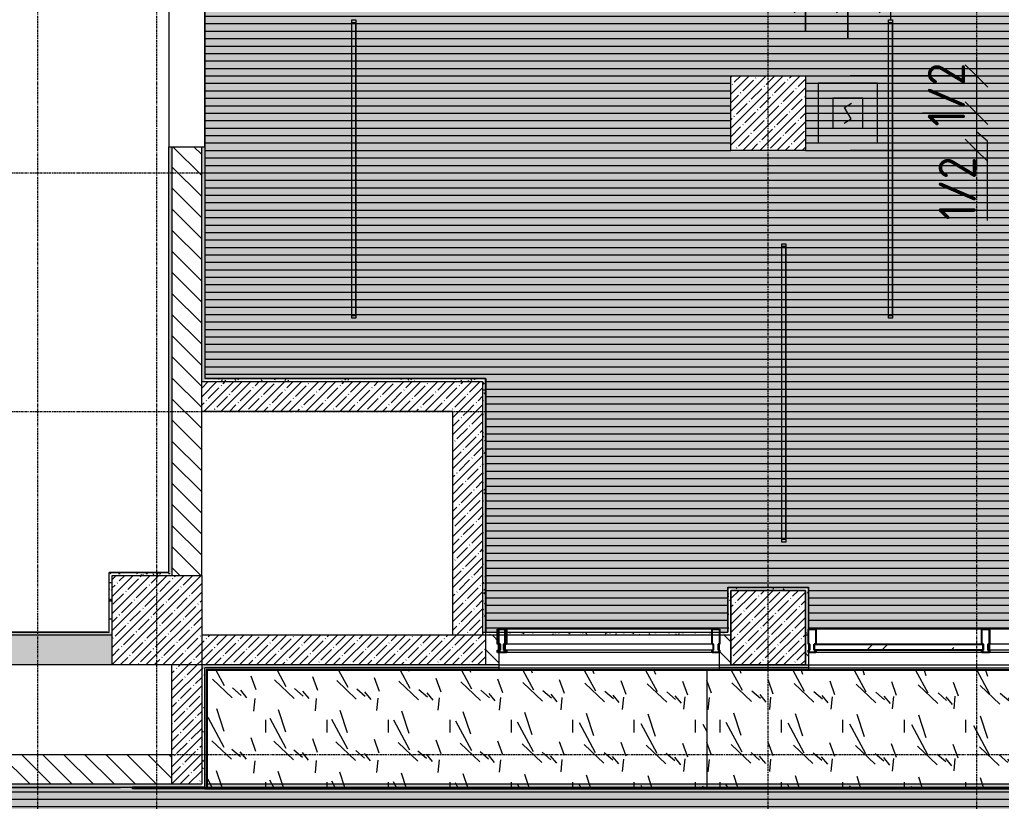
# Model space of a CAD drawing. Header units: millimetres. Extents: x 34897 to 231692, y -8553 to 29000.
# Drawn here: x 65539 to 72125, y 10786 to 16027 of the extents above; entities that cross this region are included whole.
import ezdxf

# ---------------------------------------------------------------- set-up
doc = ezdxf.new("R2010")
doc.units = ezdxf.units.MM
doc.linetypes.add('Осевая', pattern=[31.75, 6.35, -4.7625, 15.875, -4.7625])
for name, color, linetype, lineweight in [('A-ANNO-DIMS', 7, 'Continuous', 9), ('A-ANNO-DIMS-100', 7, 'Continuous', 9), ('A-CLNG-PATT', 7, 'Continuous', 9), ('A-GLAZ-CURT', 7, 'Continuous', 9), ('A-GLAZ-CURT-1', 7, 'Continuous', 25), ('A-GLAZ-CWMG', 7, 'Continuous', 9), ('A-GLAZ-CWMG-1', 7, 'Continuous', 25), ('A-WALL', 7, 'Continuous', 9), ('I-WALL', 7, 'Continuous', 9), ('Q-SPCQ', 7, 'Continuous', 9), ('S-COLS', 7, 'Continuous', 9), ('Оси-2', 7, 'Осевая', 9)]:
    doc.layers.add(name, color=color, linetype=linetype, lineweight=lineweight)
for name, color, linetype, lineweight, true_color in [('A-CLNG-1', 7, 'Continuous', 9, 0xeaeaea), ('A-WALL-1', 7, 'Continuous', 9, 0x3c3c3c), ('A-WALL-FNSH-1', 7, 'Continuous', 9, 0x3c3c3c), ('E-LITE-EQPM-1', 7, 'Continuous', 9, 0xff8080), ('I-WALL-1', 7, 'Continuous', 9, 0x535353), ('Q-SPCQ-4', 1, 'Continuous', 9, 0xff0000), ('S-COLS-1', 9, 'Continuous', 9, 0x808080), ('S-COLS-2', 7, 'Continuous', 9, 0x3c3c3c)]:
    doc.layers.add(name, color=color, linetype=linetype, lineweight=lineweight, true_color=true_color)
doc.layers.add('A-CLNG-PATT-1', color=7, linetype='Continuous', lineweight=9, transparency=1)
doc.styles.add('ISOCPEUR', font='isocpeur.ttf', dxfattribs={"width": 0.9, "height": 250})
doc.dimstyles.new('ISO-2_5_0_9К_БОЛЬШОЙ', dxfattribs={"dimscale": 304.8, "dimtxt": 248.995294, "dimasz": 0.492126, "dimexe": 0.393701, "dimexo": 0.984252, "dimgap": 0, "dimtad": 1, "dimdec": 0, "dimrnd": 10, "dimzin": 0, "dimdsep": 46, "dimtxsty": 'ISOCPEUR', "dimblk1": 'OBLIQUE', "dimblk2": 'OBLIQUE', "dimsah": 1, "dimcen": 0.09, "dimdle": 0.393701, "dimazin": 0, "dimtfac": 1, "dimtdec": 4, "dimtix": 1, "dimtmove": 0, "dimatfit": 3, "dimfxl": 1, "dimtvp": 1, "dimtolj": 1, "dimtzin": 0, "dimarcsym": 2})
doc.dimstyles.new('ISO-2_5_0_9К_БОЛЬШОЙ_1', dxfattribs={"dimscale": 304.8, "dimtxt": 248.995294, "dimasz": 0.492126, "dimexe": 0.393701, "dimexo": 0.984252, "dimgap": 0, "dimtad": 1, "dimdec": 0, "dimrnd": 10, "dimzin": 0, "dimdsep": 46, "dimtxsty": 'ISOCPEUR', "dimblk1": 'OBLIQUE', "dimblk2": 'OBLIQUE', "dimsah": 1, "dimcen": 0.09, "dimdle": 0.393701, "dimazin": 0, "dimtfac": 1, "dimtdec": 4, "dimtix": 1, "dimtmove": 1, "dimatfit": 3, "dimfxl": 1, "dimtvp": 1, "dimtolj": 1, "dimtzin": 0, "dimarcsym": 2})
doc.dimstyles.new('ISO-2_5_0_9К_БОЛЬШОЙ_2', dxfattribs={"dimscale": 304.8, "dimtxt": 248.995294, "dimasz": 0.492126, "dimexe": 0.393701, "dimexo": 0.984252, "dimgap": 0, "dimtad": 1, "dimdec": 0, "dimrnd": 10, "dimzin": 0, "dimdsep": 46, "dimtxsty": 'ISOCPEUR', "dimblk1": 'OBLIQUE', "dimblk2": 'OBLIQUE', "dimsah": 1, "dimcen": 0.09, "dimdle": 0.393701, "dimazin": 0, "dimtfac": 1, "dimtdec": 4, "dimtix": 1, "dimtmove": 2, "dimatfit": 3, "dimfxl": 1, "dimtvp": 1, "dimtolj": 1, "dimtzin": 0, "dimarcsym": 2})
pattern_1 = [(135, (0, 0), (-70.71068, -70.71068), [])]
pattern_2 = [(45, (0, 0), (-57.02463, 57.02463), []), (45, (57.025, 0), (-57.02463, 57.02463), [100.806, -20.161, 3.353, -16.808])]
pattern_3 = [(0, (0, 0), (121.92, 30.48), [10.058, -81.382, 10.058, -81.382, -487.68]), (0, (0, 0), (121.92, 30.48), [-182.88, 10.058, -172.822, 10.058, -81.382, -213.36]), (0, (0, 0), (121.92, 30.48), [-457.2, 10.058, -50.902, 10.058, -142.342]), (120, (45.72, 15.24), (-87.356454, 90.345817), [10.058, -81.382, 10.058, -81.382, -487.68]), (120, (45.72, 15.24), (-87.356454, 90.345817), [-182.88, 10.058, -172.822, 10.058, -81.382, -213.36]), (120, (45.72, 15.24), (-87.356454, 90.345817), [-457.2, 10.058, -50.902, 10.058, -142.342]), (240, (60.96, 76.2), (-34.563546, -120.825817), [10.058, -81.382, 10.058, -81.382, -487.68]), (240, (60.96, 76.2), (-34.563546, -120.825817), [-182.88, 10.058, -172.822, 10.058, -81.382, -213.36]), (240, (60.96, 76.2), (-34.563546, -120.825817), [-457.2, 10.058, -50.902, 10.058, -142.342])]

# ---------------------------------------------------------------- blocks, each defined once
blk = doc.blocks.new('BSC_Колонна _Прямоугольная - 600х600-23205240-Сводный план потолков 2 этажа в осях 12-23')
at = {"layer": 'S-COLS-1'}
h = blk.add_hatch(dxfattribs=at)
h.set_pattern_fill('FP_15', color=256, style=0, pattern_type=2)
h.set_pattern_definition([(45, (-66460, -12000), (-57.02463, 57.02463), []), (45, (-66402.975, -12000), (-57.02463, 57.02463), [100.806, -20.161, 3.353, -16.808])])
h.paths.add_polyline_path([(-300, -300), (300, -300), (300, 300), (-300, 300), (-300, -231)])
at = {"layer": 'S-COLS-2'}
for p, q in [((-300, 300), (300, 300)), ((-300, -300), (-300, 300)), ((300, 300), (300, -300)), ((300, -300), (-300, -300))]:
    blk.add_line(p, q, dxfattribs=at)
blk = doc.blocks.new('BSC_Колонна _Прямоугольная - 500х500-V25-Сводный план потолков 2 этажа в осях 12-23')
at = {"layer": 'S-COLS-1'}
h = blk.add_hatch(dxfattribs=at)
h.set_pattern_fill('FP_36', color=256, style=0, pattern_type=2)
h.set_pattern_definition([(45, (-70560, -15400), (-57.02463, 57.02463), []), (45, (-70502.975, -15400), (-57.02463, 57.02463), [100.806, -20.161, 3.353, -16.808])])
h.paths.add_polyline_path([(-250, -250), (250, -250), (250, 250), (-250, 250)])
at = {"layer": 'S-COLS-2'}
for p, q in [((-250, 250), (250, 250)), ((-250, -250), (-250, 250)), ((250, 250), (250, -250)), ((250, -250), (-250, -250))]:
    blk.add_line(p, q, dxfattribs=at)
blk = doc.blocks.new('Downlight - Strip - 2000 мм-27655400-Сводный план потолков 2 этажа в осях 12-23')
at = {"layer": 'E-LITE-EQPM-1'}
for p, q in [((-1000, -231.3), (-1000, -205.9)), ((-1000, -205.9), (-980.9, -205.9)), ((-980.9, -231.3), (-1000, -231.3)), ((-980.9, -231.3), (-980.9, -205.9)), ((-980.9, -205.9), (981, -205.9)), ((-980.9, -205.9), (-980.9, -231.3)), ((-980.9, -231.3), (-980.9, -205.9)), ((-980.9, -205.9), (-980.9, -231.3)), ((-980.9, -205.9), (981, -205.9)), ((-980.9, -205.9), (981, -205.9)), ((981, -231.3), (-980.9, -231.3)), ((981, -231.3), (-980.9, -231.3)), ((-980.9, -231.3), (981, -231.3)), ((981, -205.9), (981, -231.3)), ((981, -231.3), (981, -205.9)), ((981, -205.9), (1000, -205.9)), ((981, -231.3), (981, -205.9)), ((981, -205.9), (981, -231.3)), ((1000, -231.3), (981, -231.3)), ((1000, -205.9), (1000, -231.3))]:
    blk.add_line(p, q, dxfattribs=at)
blk = doc.blocks.new('Извещатель потолочный - Монтируемые на перекрытии-30351624-Сводный план потолков 2 этажа в осях 12-23')
at = {"layer": 'Q-SPCQ'}
for p, q in [((-300, 300), (-300, -100)), ((100, 300), (-300, 300)), ((100, -100), (100, 300)), ((0, 200), (-200, 200)), ((-200, 200), (-200, 0)), ((0, 0), (0, 200)), ((-122.5, 139), (-74.9, 166.5)), ((-100, 100), (-122.5, 139)), ((-77.5, 61), (-100, 100)), ((-200, 0), (0, 0)), ((-125.1, 33.5), (-77.5, 61)), ((-300, -100), (100, -100))]:
    blk.add_line(p, q, dxfattribs=at)
blk = doc.blocks.new('Прямоугольный импост - Импост структурный с накладкой - 160мм Темный-33326475-Сводный план потолков 2 этажа в осях 12-23')
at = {"layer": 'A-GLAZ-CWMG-1'}
for p, q in [((0, 140), (-50, 140)), ((-50, 140), (-50, 40)), ((0, 40), (0, 140)), ((-50, 40), (-40, 40)), ((-40, 0), (-50, 0)), ((-50, 0), (-50, -17)), ((-40, 40), (-40, 0)), ((-10, 0), (-10, 40)), ((-10, 40), (0, 40)), ((0, 0), (-10, 0)), ((0, -17), (0, 0)), ((-50, -17), (0, -17))]:
    blk.add_line(p, q, dxfattribs=at)
blk = doc.blocks.new('Прямоугольный импост - Импост структурный с накладкой - 160мм Темный-33326474-Сводный план потолков 2 этажа в осях 12-23')
at = {"layer": 'A-GLAZ-CWMG'}
for p, q in [((70184, 11940), (68804, 11940)), ((70184, 11840), (68804, 11840)), ((70184, 11800), (68804, 11800)), ((70184, 11783), (68804, 11783))]:
    blk.add_line(p, q, dxfattribs=at)
blk = doc.blocks.new('Прямоугольный импост - Импост структурный с накладкой - 160мм Темный-33326241-Сводный план потолков 2 этажа в осях 12-23')
at = {"layer": 'A-GLAZ-CWMG-1'}
for p, q in [((25, 140), (-25, 140)), ((-25, 140), (-25, 40)), ((25, 40), (25, 140)), ((-25, 40), (-15, 40)), ((-15, 0), (-25, 0)), ((-25, 0), (-25, -17)), ((-15, 40), (-15, 0)), ((15, 0), (15, 40)), ((15, 40), (25, 40)), ((25, 0), (15, 0)), ((25, -17), (25, 0)), ((-25, -17), (25, -17))]:
    blk.add_line(p, q, dxfattribs=at)
blk = doc.blocks.new('Прямоугольный импост - Импост структурный с накладкой - 160мм Темный-33326242-Сводный план потолков 2 этажа в осях 12-23')
at = {"layer": 'A-GLAZ-CWMG-1'}
for p, q in [((-50, 40), (-50, 140)), ((-50, 140), (0, 140)), ((0, 140), (0, 40)), ((-40, 40), (-50, 40)), ((-50, 0), (-40, 0)), ((-50, -17), (-50, 0)), ((-40, 0), (-40, 40)), ((0, 40), (-10, 40)), ((-10, 40), (-10, 0)), ((-10, 0), (0, 0)), ((0, 0), (0, -17)), ((0, -17), (-50, -17))]:
    blk.add_line(p, q, dxfattribs=at)
blk = doc.blocks.new('Прямоугольный импост - Импост структурный с накладкой - 160мм Темный-33326237-Сводный план потолков 2 этажа в осях 12-23')
at = {"layer": 'A-GLAZ-CWMG-1'}
for p, q in [((0, 140), (-50, 140)), ((-50, 140), (-50, 40)), ((0, 40), (0, 140)), ((-50, 40), (-40, 40)), ((-40, 0), (-50, 0)), ((-50, 0), (-50, -17)), ((-40, 40), (-40, 0)), ((-10, 0), (-10, 40)), ((-10, 40), (0, 40)), ((0, 0), (-10, 0)), ((0, -17), (0, 0)), ((-50, -17), (0, -17))]:
    blk.add_line(p, q, dxfattribs=at)
blk = doc.blocks.new('Системная панель - Стекло - 40мм-32468815-Сводный план потолков 2 этажа в осях 12-23')
at = {"layer": 'A-GLAZ-CURT'}
h = blk.add_hatch(dxfattribs=at)
h.set_pattern_fill('FP_61', color=256, style=0, pattern_type=2)
h.set_pattern_definition([(225, (71537, 11700), (282.8427, -282.8427), [200, -600]), (225, (71737, 11800), (282.8427, -282.8427), [600, -200]), (225, (71337, 11900), (282.8427, -282.8427), [200, -600])])
h.paths.add_polyline_path([(-567, 0), (-567, -40), (567, -40), (567, 0), (-276, 0)])
at = {"layer": 'A-GLAZ-CURT-1'}
for p, q in [((-567, -40), (-567, 0)), ((-567, 0), (567, 0)), ((567, 0), (567, -40)), ((567, -40), (-567, -40))]:
    blk.add_line(p, q, dxfattribs=at)
blk = doc.blocks.new('Прямоугольный импост - Импост структурный с накладкой - 160мм Темный-33326238-Сводный план потолков 2 этажа в осях 12-23')
at = {"layer": 'A-GLAZ-CWMG'}
for p, q in [((73470, 11940), (72045, 11940)), ((73470, 11840), (72045, 11840)), ((73470, 11800), (72045, 11800)), ((73470, 11783), (72045, 11783))]:
    blk.add_line(p, q, dxfattribs=at)
blk = doc.blocks.new('Прямоугольный импост - Импост структурный с накладкой - 160мм Темный-33326239-Сводный план потолков 2 этажа в осях 12-23')
at = {"layer": 'A-GLAZ-CWMG-1'}
for p, q in [((25, 140), (-25, 140)), ((-25, 140), (-25, 40)), ((25, 40), (25, 140)), ((-25, 40), (-15, 40)), ((-15, 0), (-25, 0)), ((-25, 0), (-25, -17)), ((-15, 40), (-15, 0)), ((15, 0), (15, 40)), ((15, 40), (25, 40)), ((25, 0), (15, 0)), ((25, -17), (25, 0)), ((-25, -17), (25, -17))]:
    blk.add_line(p, q, dxfattribs=at)
blk = doc.blocks.new('Прямоугольный импост - Импост структурный с накладкой - 160мм Темный-32428852-Сводный план потолков 2 этажа в осях 12-23')
at = {"layer": 'A-GLAZ-CWMG'}
for p, q in [((73470, 11940), (72045, 11940)), ((72045, 11840), (72045, 11800)), ((73470, 11840), (72045, 11840)), ((73470, 11800), (72045, 11800)), ((73470, 11800), (73470, 11840)), ((73470, 11783), (72045, 11783))]:
    blk.add_line(p, q, dxfattribs=at)
blk = doc.blocks.new('Прямоугольный импост - Импост структурный с накладкой - 160мм Темный-33326240-Сводный план потолков 2 этажа в осях 12-23')
at = {"layer": 'A-GLAZ-CWMG'}
for p, q in [((71994, 11940), (70880, 11940)), ((71994, 11783), (70880, 11783))]:
    blk.add_line(p, q, dxfattribs=at)
blk = doc.blocks.new('Прямоугольный импост - Импост структурный с накладкой - 160мм Темный-32468814-Сводный план потолков 2 этажа в осях 12-23')
at = {"layer": 'A-GLAZ-CWMG'}
for p, q in [((71994, 11940), (70880, 11940)), ((71994, 11783), (70880, 11783))]:
    blk.add_line(p, q, dxfattribs=at)
blk = doc.blocks.new('DIMBLOCK78-Сводный план потолков 2 этажа в осях 12-23')
at = {"layer": 'A-ANNO-DIMS-100'}
for p, q in [((71958.2, 15770), (71958.2, 15400)), ((71110, 15650), (72078.2, 15650)), ((71958.2, 15650), (71110, 15650)), ((71595, 15400), (72078.2, 15400)), ((71958.2, 15400), (71595, 15400))]:
    blk.add_line(p, q, dxfattribs=at)
at = {"layer": 'A-ANNO-DIMS-100', "lineweight": 20}
for p, q in [((71958.2, 15650), (71883.2, 15725)), ((71958.2, 15650), (72033.2, 15575)), ((71958.2, 15400), (71883.2, 15475)), ((71958.2, 15400), (72033.2, 15325))]:
    blk.add_line(p, q, dxfattribs=at)
at = {"layer": 'A-ANNO-DIMS-100', "color": 0, "insert": (71631.6, 15309.5), "char_height": 250, "width": 517.144, "attachment_point": 1, "rotation": 90, "line_spacing_factor": 1.149209, "style": 'ISOCPEUR'}
blk.add_mtext('1/2', dxfattribs=at)
blk = doc.blocks.new('_Oblique')
at = {"color": 0, "linetype": 'ByBlock', "lineweight": -2}
blk.add_line((-0.5, -0.5), (0.5, 0.5), dxfattribs=at)
blk = doc.blocks.new('DIMBLOCK79-Сводный план потолков 2 этажа в осях 12-23')
at = {"layer": 'A-ANNO-DIMS-100', "lineweight": 20}
for p, q in [((71958.2, 15400), (71883.2, 15475)), ((71958.2, 15400), (72033.2, 15325)), ((71958.2, 15150), (71883.2, 15225)), ((71958.2, 15150), (72033.2, 15075))]:
    blk.add_line(p, q, dxfattribs=at)
at = {"layer": 'A-ANNO-DIMS-100'}
for p, q in [((71595, 15400), (72078.2, 15400)), ((71958.2, 15400), (71595, 15400)), ((71958.2, 15400), (71958.2, 15030)), ((72031.2, 15212.2), (71958.2, 15275)), ((71110, 15150), (72078.2, 15150)), ((71958.2, 15150), (71110, 15150)), ((72031.2, 14681.3), (72031.2, 15212.2))]:
    blk.add_line(p, q, dxfattribs=at)
at = {"layer": 'A-ANNO-DIMS-100', "color": 0, "insert": (71704.6, 14681.3), "char_height": 250, "width": 517.144, "attachment_point": 1, "rotation": 90, "line_spacing_factor": 1.149209, "style": 'ISOCPEUR'}
blk.add_mtext('1/2', dxfattribs=at)
blk = doc.blocks.new('DIMBLOCK80-Сводный план потолков 2 этажа в осях 12-23')
at = {"layer": 'A-ANNO-DIMS-100'}
for p, q in [((70810, 15950), (70810, 16266.8)), ((71095, 15900), (71095, 16266.8)), ((70690, 16146.8), (71095, 16146.8)), ((70810, 16146.8), (70810, 15950)), ((71095, 16146.8), (71095, 15900))]:
    blk.add_line(p, q, dxfattribs=at)
at = {"layer": 'A-ANNO-DIMS-100', "lineweight": 20}
for p, q in [((70810, 16146.8), (70885, 16221.8)), ((71095, 16146.8), (71170, 16221.8)), ((70810, 16146.8), (70735, 16071.8)), ((71095, 16146.8), (71020, 16071.8))]:
    blk.add_line(p, q, dxfattribs=at)
at = {"layer": 'A-ANNO-DIMS-100', "color": 0, "insert": (70641.9, 16587.5), "char_height": 250, "width": 517.144, "attachment_point": 1, "line_spacing_factor": 1.149209, "style": 'ISOCPEUR'}
blk.add_mtext('1/2', dxfattribs=at)
blk = doc.blocks.new('DIMBLOCK81-Сводный план потолков 2 этажа в осях 12-23')
at = {"layer": 'A-ANNO-DIMS-100'}
for p, q in [((71381, 16325), (71381, 16026.8)), ((71381, 16146.8), (71381, 16325)), ((71095, 15900), (71095, 16266.8)), ((71185, 16260.8), (71238, 16146.8)), ((71715.9, 16260.8), (71185, 16260.8)), ((71095, 16146.8), (71501, 16146.8)), ((71095, 16146.8), (71095, 15900))]:
    blk.add_line(p, q, dxfattribs=at)
at = {"layer": 'A-ANNO-DIMS-100', "lineweight": 20}
for p, q in [((71095, 16146.8), (71170, 16221.8)), ((71381, 16146.8), (71456, 16221.8)), ((71095, 16146.8), (71020, 16071.8)), ((71381, 16146.8), (71306, 16071.8))]:
    blk.add_line(p, q, dxfattribs=at)
at = {"layer": 'A-ANNO-DIMS-100', "color": 0, "insert": (71285, 16587.5), "char_height": 250, "width": 517.144, "attachment_point": 1, "line_spacing_factor": 1.149209, "style": 'ISOCPEUR'}
blk.add_mtext('1/2', dxfattribs=at)

msp = doc.modelspace()

# ---------------------------------------------------------------- hatches: boundary and pattern name
at = {"layer": 'A-CLNG-PATT'}
h = msp.add_hatch(dxfattribs=at)
h.set_pattern_fill('FP_52', color=256, style=0, pattern_type=2)
h.set_pattern_definition([(0, (75620, 15250), (0, -50), [])])
h.paths.add_polyline_path([(75459, 11921), (75459, 15129), (73519, 15129), (73519, 15671), (77230, 15671), (77230, 15691), (77330, 15691), (77330, 15671), (77980, 15671), (77980, 15691), (78080, 15691), (78080, 15671), (81230, 15671), (81230, 15691), (81330, 15691), (81330, 15671), (81980, 15671), (81980, 15691), (82080, 15691), (82080, 15671), (82999, 15671), (82999, 16151), (84459, 16151), (84459, 18579), (83967.2, 18579), (84006.9, 18574.2), (84051.9, 18557.1), (84091.6, 18529.7), (84125.3, 18490.3), (84146, 18450.9), (84157.5, 18404.1), (84157.5, 18355.9), (84146, 18309.1), (84123.6, 18266.4), (84091.6, 18230.3), (84051.9, 18202.9), (84006.9, 18185.8), (83959, 18180), (83911.1, 18185.8), (83866.1, 18202.9), (83826.4, 18230.3), (83794.4, 18266.4), (83772, 18309.1), (83760.5, 18355.9), (83760.5, 18404.1), (83772, 18450.9), (83794.4, 18493.6), (83826.4, 18529.7), (83866.1, 18557.1), (83911.1, 18574.2), (83950.8, 18579), (67288.2, 18579), (67327.9, 18574.2), (67372.9, 18557.1), (67412.6, 18529.7), (67444.6, 18493.6), (67467, 18450.9), (67478.5, 18404.1), (67478.5, 18355.9), (67467, 18309.1), (67444.6, 18266.4), (67412.6, 18230.3), (67372.9, 18202.9), (67327.9, 18185.8), (67280, 18180), (67232.1, 18185.8), (67187.1, 18202.9), (67147.4, 18230.3), (67115.4, 18266.4), (67093, 18309.1), (67081.5, 18360.7), (67081.5, 18404.1), (67093, 18450.9), (67115.4, 18493.6), (67147.4, 18529.7), (67187.1, 18557.1), (67232.1, 18574.2), (67271.8, 18579), (66781, 18579), (66781, 13621), (68666, 13621), (68666, 11921), (68744, 11921), (68744, 11940), (70234, 11940), (70234, 11921), (70289, 11921), (70289, 12221), (70831, 12221), (70831, 11940), (73520, 11940), (73520, 11921), (74622.4, 11921)])
h.paths.add_polyline_path([(70309, 15149), (70309, 15651), (70811, 15651), (70811, 15149)])
h = msp.add_hatch(dxfattribs=at)
h.set_pattern_fill('FP_47', color=256, style=0, pattern_type=2)
h.set_pattern_definition([(0, (57110, 9800), (0, -50), [])])
h.paths.add_polyline_path([(74622.4, 7921), (74729, 7921), (74729, 8301), (75459, 8301), (75459, 10879), (74015.2, 10879), (74015.2, 10868.5), (66296, 10868.5), (66296, 10880), (47239.7, 10879), (47239.7, 11679), (44781.7, 11679), (44781.7, 10879), (42401, 10879), (42401, 10209), (40882.1, 10209), (40874, 10176.3), (40851.6, 10133.6), (40819.6, 10097.5), (40779.9, 10070.2), (40734.9, 10053.1), (40687, 10047.2), (40639.1, 10053.1), (40594.1, 10070.2), (40554.4, 10097.5), (40522.4, 10133.6), (40500, 10176.3), (40491.9, 10209), (38761, 10209), (38761, 7921), (68010, 7921), (68010, 7940), (68110, 7940), (68110, 7921), (68760.5, 7921), (68760.5, 7940), (68860.5, 7940), (68860.5, 7921), (73167.7, 7921)])
h.paths.add_polyline_path([(57006.1, 9202), (56957.9, 9202), (56911, 9213.5), (56868.4, 9235.9), (56832.3, 9267.9), (56804.9, 9307.6), (56787.8, 9352.6), (56782, 9400.5), (56787.8, 9448.4), (56804.9, 9493.4), (56832.3, 9533.1), (56868.4, 9565.1), (56911, 9587.5), (56957.9, 9599), (57006.1, 9599), (57052.9, 9587.5), (57095.6, 9565.1), (57131.7, 9533.1), (57159.1, 9493.4), (57176.2, 9448.4), (57182, 9400.5), (57176.2, 9352.6), (57159.1, 9307.6), (57131.7, 9267.9), (57095.6, 9235.9), (57052.9, 9213.5)])
h.paths.add_polyline_path([(57357.9, 9202), (57311, 9213.5), (57268.4, 9235.9), (57232.3, 9267.9), (57204.9, 9307.6), (57187.8, 9352.6), (57182, 9400.5), (57187.8, 9448.4), (57204.9, 9493.4), (57232.3, 9533.1), (57268.4, 9565.1), (57311, 9587.5), (57357.9, 9599), (57406.1, 9599), (57452.9, 9587.5), (57495.6, 9565.1), (57531.7, 9533.1), (57559.1, 9493.4), (57576.2, 9448.4), (57582, 9400.5), (57576.2, 9352.6), (57559.1, 9307.6), (57531.7, 9267.9), (57495.6, 9235.9), (57452.9, 9213.5), (57406.1, 9202)])
h = msp.add_hatch(dxfattribs=at)
h.set_pattern_fill('FP_62', color=256, style=0, pattern_type=2)
h.set_pattern_definition([(108.247, (1135.63, 0), (-412.4888, 834.63198), [157.879, -1157.778]), (139.087, (1086.2, 149.94), (-2472.421387, 2083.159943), [76.316, -3739.501]), (136.533, (1440.477, 199.92), (-6179.50516, 5831.339229), [181.632, -8899.958]), (109.782, (1308.653, 324.87), (-1236.028718, 3332.464858), [97.376, -4771.443]), (90, (1275.7, 0), (-411.95, 416.5), [83.3, -333.2]), (118.18, (1275.697, 83.3), (2883.5050553, -5414.263174), [226.804, -11113.38]), (84.351, (1168.59, 283.22), (-411.992765, -3748.674035), [83.707, -4101.617]), (129.496, (1176.83, 366.52), (1647.05868, -2081.626447), [64.769, -3173.684])])
h.paths.add_polyline_path([(70150.5, 10879.5), (70151, 10879.5), (70150.5, 11664), (66796, 11664), (66796, 10879.5), (69671.7, 10879.5)])
h = msp.add_hatch(dxfattribs=at)
h.set_pattern_fill('FP_63', color=256, style=0, pattern_type=2)
h.set_pattern_definition([(108.247, (2121.87, 0), (-412.49292, 834.63168), [157.879, -1157.782]), (139.088, (2072.433, 149.94), (-2472.502332, 2083.15543), [76.318, -3739.57]), (136.534, (2426.722, 199.92), (-6179.7114477, 5831.3304364), [181.635, -8900.109]), (109.782, (2294.893, 324.87), (-1236.03372, 3332.475812), [97.377, -4771.46]), (90, (2261.94, 0), (-411.964, 416.5), [83.3, -333.2]), (118.181, (2261.936, 83.3), (2883.6208032, -5414.252512), [226.806, -11113.46]), (84.351, (2154.826, 283.22), (-411.99386, -3748.674931), [83.707, -4101.618]), (129.497, (2163.065, 366.52), (1647.117774, -2081.626887), [64.77, -3173.726])])
h.paths.add_polyline_path([(70150, 10879.5), (73509, 10879.5), (73509, 11664), (70150, 11664)])
at = {"layer": 'A-CLNG-PATT-1'}
h = msp.add_hatch(color=256, dxfattribs=at)
h.paths.add_polyline_path([(75459, 11921), (75459, 15129), (73519, 15129), (73519, 15671), (77230, 15671), (77230, 15691), (77330, 15691), (77330, 15671), (77980, 15671), (77980, 15691), (78080, 15691), (78080, 15671), (81230, 15671), (81230, 15691), (81330, 15691), (81330, 15671), (81980, 15671), (81980, 15691), (82080, 15691), (82080, 15671), (82999, 15671), (82999, 16151), (84459, 16151), (84459, 18579), (83967.2, 18579), (84006.9, 18574.2), (84051.9, 18557.1), (84091.6, 18529.7), (84125.3, 18490.3), (84146, 18450.9), (84157.5, 18404.1), (84157.5, 18355.9), (84146, 18309.1), (84123.6, 18266.4), (84091.6, 18230.3), (84051.9, 18202.9), (84006.9, 18185.8), (83959, 18180), (83911.1, 18185.8), (83866.1, 18202.9), (83826.4, 18230.3), (83794.4, 18266.4), (83772, 18309.1), (83760.5, 18355.9), (83760.5, 18404.1), (83772, 18450.9), (83794.4, 18493.6), (83826.4, 18529.7), (83866.1, 18557.1), (83911.1, 18574.2), (83950.8, 18579), (67288.2, 18579), (67327.9, 18574.2), (67372.9, 18557.1), (67412.6, 18529.7), (67444.6, 18493.6), (67467, 18450.9), (67478.5, 18404.1), (67478.5, 18355.9), (67467, 18309.1), (67444.6, 18266.4), (67412.6, 18230.3), (67372.9, 18202.9), (67327.9, 18185.8), (67280, 18180), (67232.1, 18185.8), (67187.1, 18202.9), (67147.4, 18230.3), (67115.4, 18266.4), (67093, 18309.1), (67081.5, 18360.7), (67081.5, 18404.1), (67093, 18450.9), (67115.4, 18493.6), (67147.4, 18529.7), (67187.1, 18557.1), (67232.1, 18574.2), (67271.8, 18579), (66781, 18579), (66781, 13621), (68666, 13621), (68666, 11921), (68744, 11921), (68744, 11940), (70234, 11940), (70234, 11921), (70289, 11921), (70289, 12221), (70831, 12221), (70831, 11940), (73520, 11940), (73520, 11921), (74622.4, 11921)])
h.paths.add_polyline_path([(70309, 15149), (70309, 15651), (70811, 15651), (70811, 15149)])
h = msp.add_hatch(color=256, dxfattribs=at)
h.paths.add_polyline_path([(74622.4, 7921), (74729, 7921), (74729, 8301), (75459, 8301), (75459, 10879), (74015.2, 10879), (74015.2, 10868.5), (66296, 10868.5), (66296, 10880), (47239.7, 10879), (47239.7, 11679), (44781.7, 11679), (44781.7, 10879), (42401, 10879), (42401, 10209), (40882.1, 10209), (40874, 10176.3), (40851.6, 10133.6), (40819.6, 10097.5), (40779.9, 10070.2), (40734.9, 10053.1), (40687, 10047.2), (40639.1, 10053.1), (40594.1, 10070.2), (40554.4, 10097.5), (40522.4, 10133.6), (40500, 10176.3), (40491.9, 10209), (38761, 10209), (38761, 7921), (68010, 7921), (68010, 7940), (68110, 7940), (68110, 7921), (68760.5, 7921), (68760.5, 7940), (68860.5, 7940), (68860.5, 7921), (73167.7, 7921)])
h.paths.add_polyline_path([(56957.9, 9202), (56911, 9213.5), (56868.4, 9235.9), (56832.3, 9267.9), (56804.9, 9307.6), (56787.8, 9352.6), (56782, 9400.5), (56787.8, 9448.4), (56804.9, 9493.4), (56832.3, 9533.1), (56868.4, 9565.1), (56911, 9587.5), (56957.9, 9599), (57006.1, 9599), (57052.9, 9587.5), (57095.6, 9565.1), (57131.7, 9533.1), (57159.1, 9493.4), (57176.2, 9448.4), (57182, 9400.5), (57176.2, 9352.6), (57159.1, 9307.6), (57131.7, 9267.9), (57095.6, 9235.9), (57052.9, 9213.5), (57006.1, 9202)])
h.paths.add_polyline_path([(57357.9, 9202), (57311, 9213.5), (57268.4, 9235.9), (57232.3, 9267.9), (57204.9, 9307.6), (57187.8, 9352.6), (57182, 9400.5), (57187.8, 9448.4), (57204.9, 9493.4), (57232.3, 9533.1), (57268.4, 9565.1), (57311, 9587.5), (57357.9, 9599), (57406.1, 9599), (57452.9, 9587.5), (57495.6, 9565.1), (57531.7, 9533.1), (57559.1, 9493.4), (57576.2, 9448.4), (57582, 9400.5), (57576.2, 9352.6), (57559.1, 9307.6), (57531.7, 9267.9), (57495.6, 9235.9), (57452.9, 9213.5), (57406.1, 9202)])
h.paths.add_polyline_path([(73509, 10879.5), (73509, 10900), (66791, 10900), (66791, 10879.5), (73167.7, 10879.5)])
at = {"layer": 'I-WALL'}
h = msp.add_hatch(dxfattribs=at)
h.set_pattern_fill('FP_19', color=256, style=0, pattern_type=2)
h.set_pattern_definition(pattern_1)
h.paths.add_polyline_path([(66760, 12300), (66760, 15175), (66560, 15175), (66560, 12300)])
h.paths.add_polyline_path([(66760, 16625), (66760, 16700), (66560, 16700), (66560, 16625)])
h.paths.add_polyline_path([(66617.1, 17300), (66760, 17300), (66760, 22700), (66560, 22700), (66560, 17300)])
h.paths.add_polyline_path([(66760, 23300), (66760, 24050), (66560, 24050), (66560, 23300)])
h.paths.add_polyline_path([(66560, 25950), (66760, 25950), (66760, 26500), (66560, 26500)])
h = msp.add_hatch(dxfattribs=at)
h.set_pattern_fill('FP_46', color=256, style=0, pattern_type=2)
h.set_pattern_definition(pattern_3)
h.paths.add_polyline_path([(66760, 13600), (66780, 13600), (66780, 15175), (66760, 15175)])
h.paths.add_polyline_path([(66780, 16625), (66780, 18580), (66760, 18580), (66760, 16625)])
h = msp.add_hatch(dxfattribs=at)
h.set_pattern_fill('FP_46', color=256, style=0, pattern_type=2)
h.set_pattern_definition(pattern_3)
h.paths.add_polyline_path([(66560, 12320), (66560, 15175), (66540, 15175), (66540, 12320)])
h.paths.add_polyline_path([(66560, 16625), (66560, 16700), (66540, 16700), (66540, 16625)])
h = msp.add_hatch(dxfattribs=at)
h.set_pattern_fill('FP_17', color=256, style=0, pattern_type=2)
h.set_pattern_definition(pattern_2)
h.paths.add_polyline_path([(68445, 13400), (68645, 13400), (68645, 13600), (66760, 13600), (66760, 13400), (67348.8, 13400)])
h = msp.add_hatch(dxfattribs=at)
h.set_pattern_fill('FP_46', color=256, style=0, pattern_type=2)
h.set_pattern_definition(pattern_3)
h.paths.add_polyline_path([(68665, 13600), (68665, 13620), (66780, 13620), (66780, 13600), (68645, 13600)])
h = msp.add_hatch(dxfattribs=at)
h.set_pattern_fill('FP_46', color=256, style=0, pattern_type=2)
h.set_pattern_definition(pattern_3)
h.paths.add_polyline_path([(68645, 11900), (68665, 11900), (68665, 13600), (68645, 13600), (68645, 11920)])
h = msp.add_hatch(dxfattribs=at)
h.set_pattern_fill('FP_17', color=256, style=0, pattern_type=2)
h.set_pattern_definition(pattern_2)
h.paths.add_polyline_path([(68621.7, 11900), (68645, 11900), (68645, 13400), (68445, 13400), (68445, 11900)])
h = msp.add_hatch(dxfattribs=at)
h.set_pattern_fill('FP_46', color=256, style=0, pattern_type=2)
h.set_pattern_definition(pattern_3)
h.paths.add_polyline_path([(66160, 11920), (66160, 12320), (66140, 12320), (66140, 11920)])
h = msp.add_hatch(dxfattribs=at)
h.set_pattern_fill('FP_46', color=256, style=0, pattern_type=2)
h.set_pattern_definition(pattern_3)
h.paths.add_polyline_path([(66560, 12300), (66560, 12320), (66160, 12320), (66160, 12300)])
h = msp.add_hatch(dxfattribs=at)
h.set_pattern_fill('FP_46', color=256, style=0, pattern_type=2)
h.set_pattern_definition(pattern_3)
h.paths.add_polyline_path([(70290, 11920), (70310, 11920), (70310, 12220), (70290, 12220), (70290, 11921)])
h = msp.add_hatch(dxfattribs=at)
h.set_pattern_fill('FP_46', color=256, style=0, pattern_type=2)
h.set_pattern_definition(pattern_3)
h.paths.add_polyline_path([(70810, 12200), (70830, 12200), (70830, 12220), (70310, 12220), (70310, 12200)])
h = msp.add_hatch(dxfattribs=at)
h.set_pattern_fill('FP_46', color=256, style=0, pattern_type=2)
h.set_pattern_definition(pattern_3)
h.paths.add_polyline_path([(70830, 11900), (70830, 12200), (70810, 12200), (70810, 11900)])
h = msp.add_hatch(dxfattribs=at)
h.set_pattern_fill('FP_17', color=256, style=0, pattern_type=2)
h.set_pattern_definition(pattern_2)
h.paths.add_polyline_path([(64439.4, 11700), (66160, 11700), (66160, 11900), (60760, 11900), (60760, 11700), (64380, 11700)])
h.paths.add_polyline_path([(59340, 11700), (60160, 11700), (60160, 11900), (54760, 11900), (54760, 11700), (59140, 11700)])
h = msp.add_hatch(dxfattribs=at)
h.set_pattern_fill('FP_46', color=256, style=0, pattern_type=2)
h.set_pattern_definition(pattern_3)
h.paths.add_polyline_path([(66160, 11900), (66160, 11920), (60780, 11920), (60780, 11900), (64439.4, 11900)])
h = msp.add_hatch(dxfattribs=at)
h.set_pattern_fill('FP_17', color=256, style=0, pattern_type=2)
h.set_pattern_definition(pattern_2)
h.paths.add_polyline_path([(68665, 11700), (68665, 11900), (66760, 11900), (66760, 11700), (68645, 11700)])
h = msp.add_hatch(dxfattribs=at)
h.set_pattern_fill('FP_46', color=256, style=0, pattern_type=2)
h.set_pattern_definition(pattern_3)
h.paths.add_polyline_path([(70310, 11900), (70310, 11920), (68645, 11920), (68645, 11900), (70258.2, 11900)])
h = msp.add_hatch(dxfattribs=at)
h.set_pattern_fill('FP_19', color=256, style=0, pattern_type=2)
h.set_pattern_definition(pattern_1)
h.paths.add_polyline_path([(75480, 11700), (75480, 11900), (73520, 11900), (73520, 11700), (74622.4, 11700)])
h.paths.add_polyline_path([(70310, 11700), (70310, 11900), (70234, 11900), (70234, 11700), (70258.2, 11700)])
h.paths.add_polyline_path([(70830, 11700), (70830, 11900), (70810, 11900), (70810, 11700)])
h.paths.add_polyline_path([(68665, 11700), (68754, 11700), (68754, 11900), (68665, 11900), (68665, 11769)])
h = msp.add_hatch(dxfattribs=at)
h.set_pattern_fill('FP_17', color=256, style=0, pattern_type=2)
h.set_pattern_definition(pattern_2)
h.paths.add_polyline_path([(66560, 10900), (66760, 10900), (66760, 11700), (66560, 11700), (66560, 11100)])
h = msp.add_hatch(dxfattribs=at)
h.set_pattern_fill('FP_46', color=256, style=0, pattern_type=2)
h.set_pattern_definition(pattern_3)
h.paths.add_polyline_path([(70830, 11680), (70830, 11700), (70234, 11700), (70234, 11680), (70258.2, 11680)])
h.paths.add_polyline_path([(68754, 11680), (68754, 11700), (66760, 11700), (66760, 11680), (67348.8, 11680)])
h = msp.add_hatch(dxfattribs=at)
h.set_pattern_fill('FP_46', color=256, style=0, pattern_type=2)
h.set_pattern_definition(pattern_3)
h.paths.add_polyline_path([(66760, 10880), (66780, 10880), (66780, 11680), (66760, 11680), (66760, 10890)])
h = msp.add_hatch(dxfattribs=at)
h.set_pattern_fill('FP_19', color=256, style=0, pattern_type=2)
h.set_pattern_definition(pattern_1)
h.paths.add_polyline_path([(65894.1, 10900), (66560, 10900), (66560, 11100), (62160, 11100), (62160, 10900), (64439.4, 10900)])
h = msp.add_hatch(dxfattribs=at)
h.set_pattern_fill('FP_46', color=256, style=0, pattern_type=2)
h.set_pattern_definition(pattern_3)
h.paths.add_polyline_path([(66760, 10880), (66760, 10900), (61940, 10900), (61940, 10880), (65894.1, 10880)])
at = {"layer": 'S-COLS-1'}
h = msp.add_hatch(dxfattribs=at)
h.set_pattern_fill('FP_17', color=256, style=0, pattern_type=2)
h.set_pattern_definition(pattern_2)
h.paths.add_polyline_path([(70310, 11700), (70810, 11700), (70810, 12200), (70310, 12200), (70310, 11769)])

# ---------------------------------------------------------------- linework, layer by layer
at = {"layer": 'A-CLNG-1'}
for p, q in [((66781, 18579), (66781, 13621)), ((70831, 12221), (70831, 11940)), ((68666, 11921), (68744, 11921)), ((70234, 11921), (70289, 11921)), ((66796, 11664), (66796, 10879.5)), ((73509.2, 11664), (66796, 11664)), ((70150, 11664), (70150, 10879.5)), ((70151, 10879.5), (70151, 11664)), ((61296, 10879), (66216, 10879)), ((66216, 10880), (66216, 10879)), ((74015.2, 10868.5), (66296, 10868.5)), ((73509, 10900), (66791, 10900)), ((66791, 10900), (66791, 10879.5))]:
    msp.add_line(p, q, dxfattribs=at)
at = {"layer": 'A-WALL'}
for p, q in [((66540, 12320), (66540, 15175)), ((66560, 15175), (66560, 12300)), ((66760, 12300), (66760, 15175)), ((66780, 15175), (66780, 13620)), ((66140, 11920), (66140, 12320)), ((66540, 12320), (66140, 12320)), ((66160, 11900), (60760, 11900)), ((66127, 11920), (66139, 11920)), ((68645, 11920), (68754, 11920)), ((70234, 11920), (70290, 11920)), ((70830, 11900), (70810, 11900)), ((66760, 11700), (66760, 10900)), ((68754, 11700), (66760, 11700)), ((68754, 11680), (66780, 11680)), ((66780, 10880), (66780, 11680)), ((66296, 10879.5), (66296, 10879)), ((66791, 10879.5), (66791, 10868.5))]:
    msp.add_line(p, q, dxfattribs=at)
at = {"layer": 'A-WALL-1'}
for p, q in [((66540, 15175), (66780, 15175)), ((66760, 13600), (68645, 13600)), ((66780, 13620), (66781, 13620)), ((68645, 13600), (68645, 11900)), ((68445, 13400), (66760, 13400)), ((68445, 11900), (68445, 13400)), ((70290, 12220), (70830, 12220)), ((70310, 12200), (70310, 11700)), ((70810, 12200), (70310, 12200)), ((70810, 11700), (70810, 12200)), ((66139, 11920), (66140, 11920)), ((70310, 11900), (66760, 11900)), ((68665, 11920), (68665, 11700)), ((68754, 11920), (70234, 11920)), ((68754, 11900), (68754, 11680)), ((70234, 11680), (70234, 11900)), ((70290, 11920), (70290, 11921)), ((70830, 11920), (70830, 11680)), ((66160, 11700), (62160, 11700)), ((66560, 10900), (66560, 11700)), ((70234, 11700), (70830, 11700)), ((70830, 11680), (70234, 11680)), ((62160, 11100), (66560, 11100)), ((66760, 10900), (61960, 10900)), ((66780, 10880), (66296, 10880))]:
    msp.add_line(p, q, dxfattribs=at)
at = {"layer": 'A-WALL-FNSH-1'}
for p, q in [((70309, 15651), (70811, 15651)), ((70309, 15149), (70309, 15651)), ((70811, 15651), (70811, 15149)), ((66539, 12321), (66539, 15175)), ((66539, 15175), (66540, 15175)), ((66780, 15175), (66781, 15175)), ((70811, 15149), (70309, 15149)), ((66781, 13621), (68666, 13621)), ((68665, 13620), (66781, 13620)), ((68665, 11920), (68665, 13620)), ((68666, 13621), (68666, 11921)), ((66139, 12321), (66539, 12321)), ((66139, 11921), (66139, 12321)), ((70289, 11921), (70289, 12221)), ((70289, 12221), (70831, 12221)), ((70290, 12220), (70290, 11921)), ((70830, 11920), (70830, 12220)), ((70831, 11940), (70831, 11920)), ((66127, 11920), (60780, 11920)), ((60781, 11921), (66139, 11921)), ((68744, 11921), (68754, 11921)), ((68754, 11921), (68754, 11920)), ((70234, 11920), (70234, 11921)), ((70290, 11921), (70289, 11921)), ((70831, 11920), (70830, 11920)), ((68754, 11669), (66791, 11669)), ((66791, 11669), (66791, 10900)), ((68754, 11680), (68754, 11669)), ((70234, 11669), (70234, 11680)), ((70830, 11669), (70234, 11669)), ((70830, 11680), (70830, 11669)), ((61940, 10880), (66296, 10880)), ((66296, 10879), (66216, 10879)), ((66296, 10880), (66296, 10879.5)), ((66296, 10879.5), (66791, 10879.5)), ((66296, 10868.5), (66296, 10879)), ((66780, 10868.5), (66780, 10880))]:
    msp.add_line(p, q, dxfattribs=at)
at = {"layer": 'I-WALL-1'}
for p, q in [((66539, 16625), (66539, 15175)), ((66540, 16625), (66540, 15175)), ((66780, 15175), (66780, 16625)), ((68754, 11700), (70234, 11700)), ((68754, 11680), (70234, 11680)), ((68754, 11669), (70234, 11669)), ((70830, 11700), (73520, 11700)), ((70830, 11680), (73509, 11680)), ((70830, 11669), (73509, 11669)), ((66780, 10868.5), (73509, 10868.5)), ((73509, 10879.5), (66791, 10879.5)), ((70152.8, 10868.5), (70152.8, 10879.5))]:
    msp.add_line(p, q, dxfattribs=at)
at = {"layer": 'S-COLS'}
for p, q in [((70310, 11700), (70310, 11900)), ((70810, 11900), (70810, 11700))]:
    msp.add_line(p, q, dxfattribs=at)
at = {"layer": 'S-COLS-2'}
for p, q in [((70310, 11900), (70310, 12200)), ((70310, 12200), (70810, 12200)), ((70810, 12200), (70810, 11900)), ((70810, 11700), (70310, 11700))]:
    msp.add_line(p, q, dxfattribs=at)
at = {"layer": 'Оси-2'}
for p, q in [((65660, 593.7), (65660, 24898.1)), ((66460, 593.7), (66460, 24898.1)), ((70560, 593.7), (70560, 24898.1)), ((71960, 593.7), (71960, 24898.1)), ((38196.8, 15000), (81430.3, 15000)), ((38196.8, 13400), (81430.3, 13400)), ((38196.8, 11100), (82030.3, 11100))]:
    msp.add_line(p, q, dxfattribs=at)

# ---------------------------------------------------------------- block references
at = {"layer": 'A-GLAZ-CURT', "rotation": 180}
msp.add_blockref('Системная панель - Стекло - 40мм-32468815-Сводный план потолков 2 этажа в осях 12-23', (71437, 11800), dxfattribs=at)
at = {"layer": 'A-GLAZ-CWMG', "extrusion": (0, 0, -1)}
for name, p in [('Прямоугольный импост - Импост структурный с накладкой - 160мм Темный-33326241-Сводный план потолков 2 этажа в осях 12-23', (-68769, 11800)), ('Прямоугольный импост - Импост структурный с накладкой - 160мм Темный-33326475-Сводный план потолков 2 этажа в осях 12-23', (-68754, 11800)), ('Прямоугольный импост - Импост структурный с накладкой - 160мм Темный-33326237-Сводный план потолков 2 этажа в осях 12-23', (-70830, 11800)), ('Прямоугольный импост - Импост структурный с накладкой - 160мм Темный-33326239-Сводный план потолков 2 этажа в осях 12-23', (-72019, 11800)), ('Прямоугольный импост - Импост структурный с накладкой - 160мм Темный-33326241-Сводный план потолков 2 этажа в осях 12-23', (-72020, 11800))]:
    msp.add_blockref(name, p, dxfattribs=at)
at = {"layer": 'A-GLAZ-CWMG'}
for name, p in [('Прямоугольный импост - Импост структурный с накладкой - 160мм Темный-33326474-Сводный план потолков 2 этажа в осях 12-23', (0, 0)), ('Прямоугольный импост - Импост структурный с накладкой - 160мм Темный-33326242-Сводный план потолков 2 этажа в осях 12-23', (70234, 11800)), ('Прямоугольный импост - Импост структурный с накладкой - 160мм Темный-33326240-Сводный план потолков 2 этажа в осях 12-23', (0, 0)), ('Прямоугольный импост - Импост структурный с накладкой - 160мм Темный-32468814-Сводный план потолков 2 этажа в осях 12-23', (0, 0)), ('Прямоугольный импост - Импост структурный с накладкой - 160мм Темный-33326238-Сводный план потолков 2 этажа в осях 12-23', (0, 0)), ('Прямоугольный импост - Импост структурный с накладкой - 160мм Темный-32428852-Сводный план потолков 2 этажа в осях 12-23', (0, 0))]:
    msp.add_blockref(name, p, dxfattribs=at)
at = {"layer": 'E-LITE-EQPM-1', "rotation": 89.9999999999999}
for p in [(67562.4, 15025), (71162.4, 15025), (70447.4, 13524.5)]:
    msp.add_blockref('Downlight - Strip - 2000 мм-27655400-Сводный план потолков 2 этажа в осях 12-23', p, dxfattribs=at)
at = {"layer": 'Q-SPCQ-4'}
msp.add_blockref('Извещатель потолочный - Монтируемые на перекрытии-30351624-Сводный план потолков 2 этажа в осях 12-23', (71195, 15300), dxfattribs=at)
at = {"layer": 'S-COLS'}
for name, p in [('BSC_Колонна _Прямоугольная - 500х500-V25-Сводный план потолков 2 этажа в осях 12-23', (70560, 15400)), ('BSC_Колонна _Прямоугольная - 600х600-23205240-Сводный план потолков 2 этажа в осях 12-23', (66460, 12000))]:
    msp.add_blockref(name, p, dxfattribs=at)

# ---------------------------------------------------------------- dimensions: what is measured, and where the dimension line sits
at = {"layer": 'A-ANNO-DIMS'}
for base, p1, p2, dimstyle, override, picture, middle in [((71095, 16146.8), (70810, 15650), (71095, 15600), 'ISO-2_5_0_9К_БОЛЬШОЙ_2', {"dimpost": '<>', "dimfxl": 289.352747}, 'DIMBLOCK80-Сводный план потолков 2 этажа в осях 12-23', (70900.5, 16420.8)), ((71381, 16146.8), (71095, 15600), (71381, 16025), 'ISO-2_5_0_9К_БОЛЬШОЙ_1', {"dimpost": '<>', "dimfxl": 512.270494}, 'DIMBLOCK81-Сводный план потолков 2 этажа в осях 12-23', (71543.5, 16420.8))]:
    dim = msp.add_linear_dim(base=base, p1=p1, p2=p2, text='1/2', dimstyle=dimstyle, override=override, dxfattribs=at)
    dim.commit()
    dim.dimension.update_dxf_attribs({"geometry": picture, "text_midpoint": middle, "dimtype": 160})
dim = msp.add_linear_dim(base=(71958.2, 15400), p1=(70810, 15650), p2=(71295, 15400), angle=90, text='1/2', dimstyle='ISO-2_5_0_9К_БОЛЬШОЙ', override={"dimpost": '<>', "dimfxl": 545.641879}, dxfattribs=at)
dim.commit()
dim.dimension.update_dxf_attribs({"geometry": 'DIMBLOCK78-Сводный план потолков 2 этажа в осях 12-23', "text_midpoint": (71833.2, 15525)})
dim = msp.add_linear_dim(base=(71958.2, 15150), p1=(71295, 15400), p2=(70810, 15150), angle=90, text='1/2', dimstyle='ISO-2_5_0_9К_БОЛЬШОЙ_1', override={"dimpost": '<>', "dimfxl": 545.641768}, dxfattribs=at)
dim.commit()
dim.dimension.update_dxf_attribs({"geometry": 'DIMBLOCK79-Сводный план потолков 2 этажа в осях 12-23', "text_midpoint": (71871.2, 14939.9), "dimtype": 160, "text_rotation": 90})

doc.saveas('drawing.dxf')
